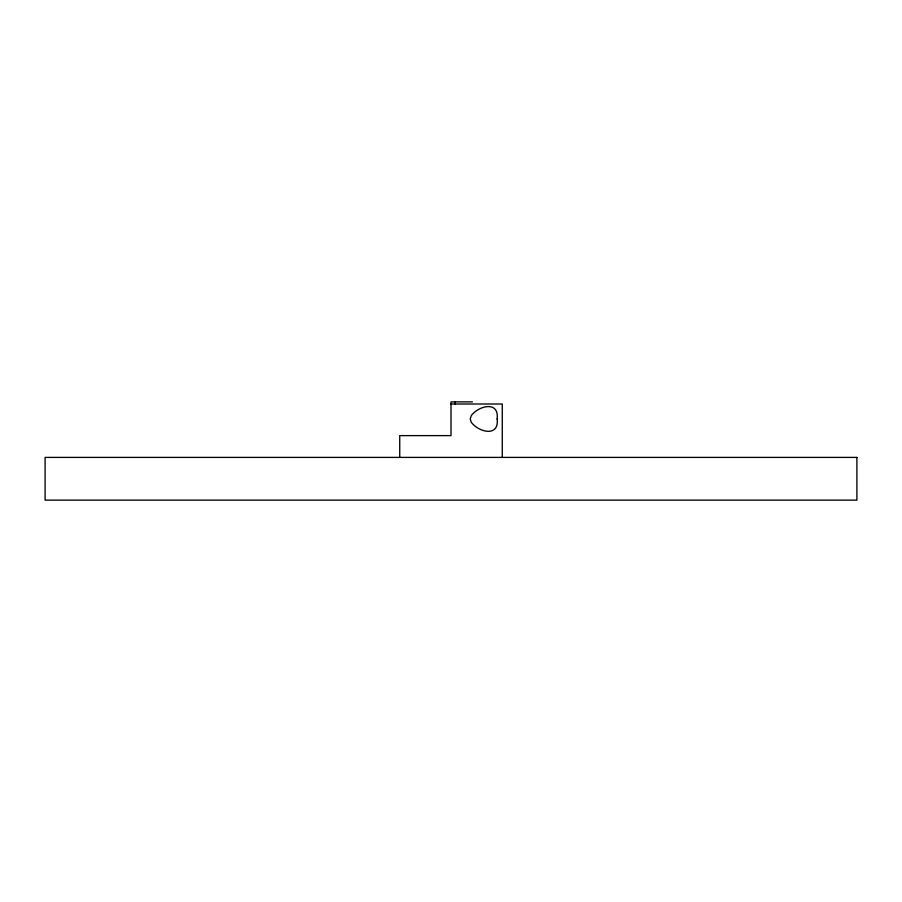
<?xml version="1.0" encoding="UTF-8"?>
<svg xmlns="http://www.w3.org/2000/svg" width="902" height="902" viewBox="0 0 902 902"><rect width="100%" height="100%" fill="white"/><g stroke="black" fill="none" stroke-linecap="round" stroke-linejoin="round"><path stroke-width="1.35" d="M472.4 401.864L451 401.864L451 435.621L399.733 435.621L399.733 457.404M451 404.006L502.267 404.006L502.267 457.404M455.273 401.864L455.273 404.006M497.149 418.956C499.313 437.718 478.342 432.013 471.272 422.271L470.213 418.956L471.272 415.642C478.342 405.889 499.313 400.195 497.149 418.956M856.9 457.404L45.1 457.404L45.1 500.136L856.9 500.136L856.9 457.404"/></g></svg>
